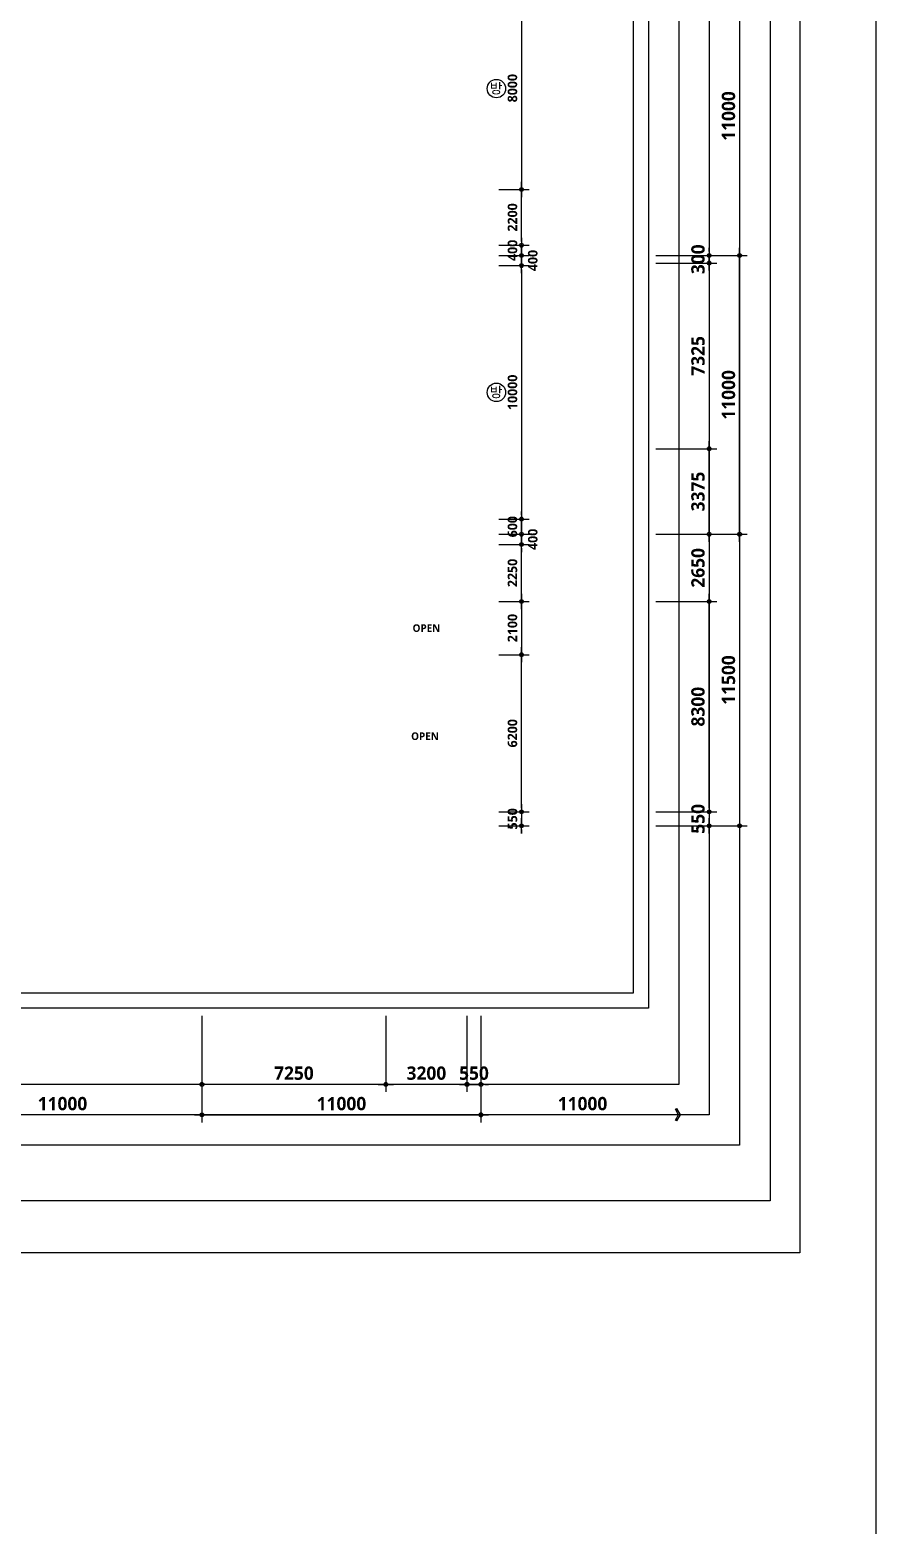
# Model space of a CAD drawing. Header units: millimetres. Extents: x -63924 to 190228206, y 0 to 456875599.
# Drawn here: x 55736 to 89100, y 761764 to 820748 of the extents above; entities that cross this region are included whole.
import ezdxf
from ezdxf.enums import TextEntityAlignment as Align

# ---------------------------------------------------------------- set-up
doc = ezdxf.new("R2010")
doc.units = ezdxf.units.MM
doc.header["$LTSCALE"] = 150
doc.header["$MEASUREMENT"] = 0
doc.header["$PDSIZE"] = -10
doc.layers.get('0').update_dxf_attribs({"linetype": 'CONTINUOUS'})
doc.layers.get('Defpoints').update_dxf_attribs({"color": 153, "linetype": 'CONTINUOUS'})
for name, color, linetype in [('A-ANNO-DIM', 4, 'CONTINUOUS'), ('A-ANNO-SYMB', 7, 'CONTINUOUS'), ('A-ANNO-TEXT1', 7, 'CONTINUOUS'), ('A-ANNO-TITL', 7, 'CONTINUOUS'), ('A-ST-AXIS-DIM', 7, 'CONTINUOUS')]:
    doc.layers.add(name, color=color, linetype=linetype)
for name, color, linetype, plot in [('Defpoint', 161, 'CONTINUOUS', False), ('G(그리드1)', 185, 'CONTINUOUS', False), ('G(그리드2)', 235, 'CONTINUOUS', False)]:
    doc.layers.add(name, color=color, linetype=linetype, plot=plot)
doc.styles.add('2020음성 1차', font='')
doc.styles.add('SH_대대리576', font='')
doc.styles.add('SH_진천_나눔', font='')
doc.styles.get('2020음성 1차').set_extended_font_data('NanumGothic', bold=True)
doc.styles.get('SH_대대리576').set_extended_font_data('NanumGothic', bold=True)
doc.styles.get('SH_진천_나눔').set_extended_font_data('NanumGothic', bold=True)
doc.dimstyles.new('SHP 300', dxfattribs={"dimscale": 150, "dimtxt": 3.5, "dimasz": 1, "dimexe": 2, "dimexo": 2, "dimgap": 1, "dimtad": 1, "dimdec": 0, "dimzin": 0, "dimdsep": 46, "dimtxsty": 'SH_대대리576', "dimblk": 'DIMDOT', "dimcen": 0.09, "dimclrt": 3, "dimadec": 0, "dimazin": 1, "dimtfac": 1, "dimtdec": 0, "dimtix": 1, "dimtmove": 2, "dimatfit": 0, "dimldrblk": 'DIMDOT', "dimfxl": 1, "dimtolj": 1, "dimtzin": 0, "dimarcsym": 0})
doc.dimstyles.new('SHP300내부', dxfattribs={"dimscale": 150, "dimtxt": 2.5, "dimasz": 1, "dimexe": 2, "dimexo": 2, "dimgap": 1, "dimtad": 1, "dimdec": 0, "dimzin": 0, "dimdsep": 46, "dimtxsty": 'SH_대대리576', "dimblk": 'DIMDOT', "dimcen": 0.09, "dimclrd": 256, "dimclre": 256, "dimclrt": 3, "dimadec": 0, "dimazin": 1, "dimtfac": 1, "dimtdec": 0, "dimtix": 1, "dimtmove": 2, "dimatfit": 0, "dimldrblk": 'DIMDOT', "dimfxl": 1, "dimtolj": 1, "dimtzin": 0, "dimlwd": -1, "dimlwe": -1, "dimarcsym": 0})

# ---------------------------------------------------------------- blocks, each defined once
blk = doc.blocks.new('DIMDOT')
at = {"color": 0}
blk.add_line((-2, 0), (2, 0), dxfattribs=at)
for radius in [0.5, 0.25]:
    blk.add_circle((0, 0), radius, dxfattribs=at)
blk = doc.blocks.new('*D1522')
at = {"layer": 'A-ST-AXIS-DIM', "color": 0, "lineweight": -2, "transparency": 16777216}
for p, q in [((51520, 781850), (51520, 777650)), ((62520, 781850), (62520, 777650)), ((62370, 777950), (51670, 777950))]:
    blk.add_line(p, q, dxfattribs=at)
at = {"layer": 'Defpoints', "color": 0, "transparency": 16777216}
for p in [(51520, 782150), (62520, 782150), (51520, 777950)]:
    blk.add_point(p, dxfattribs=at)
at = {"layer": 'A-ST-AXIS-DIM', "color": 0, "linetype": 'ByBlock', "lineweight": -2, "transparency": 16777216, "xscale": 150, "yscale": 150, "zscale": 150, "rotation": 180}
blk.add_blockref('DIMDOT', (51520, 777950), dxfattribs=at)
at = {"layer": 'A-ST-AXIS-DIM', "color": 0, "linetype": 'ByBlock', "lineweight": -2, "transparency": 16777216, "xscale": 150, "yscale": 150, "zscale": 150}
blk.add_blockref('DIMDOT', (62520, 777950), dxfattribs=at)
at = {"layer": 'A-ST-AXIS-DIM', "color": 3, "transparency": 16777216, "insert": (57020, 778388), "char_height": 525, "attachment_point": 5, "style": 'SH_대대리576'}
blk.add_mtext('\\A1;11000', dxfattribs=at)
blk = doc.blocks.new('*D1523')
at = {"layer": 'A-ST-AXIS-DIM', "color": 0, "lineweight": -2, "transparency": 16777216}
for p, q in [((62520, 781850), (62520, 777650)), ((73520, 781850), (73520, 777650)), ((62670, 777950), (73370, 777950))]:
    blk.add_line(p, q, dxfattribs=at)
at = {"layer": 'Defpoints', "color": 0, "transparency": 16777216}
for p in [(62520, 782150), (73520, 782150), (73520, 777950)]:
    blk.add_point(p, dxfattribs=at)
at = {"layer": 'A-ST-AXIS-DIM', "color": 0, "linetype": 'ByBlock', "lineweight": -2, "transparency": 16777216, "xscale": 150, "yscale": 150, "zscale": 150, "rotation": 180}
blk.add_blockref('DIMDOT', (62520, 777950), dxfattribs=at)
at = {"layer": 'A-ST-AXIS-DIM', "color": 0, "linetype": 'ByBlock', "lineweight": -2, "transparency": 16777216, "xscale": 150, "yscale": 150, "zscale": 150}
blk.add_blockref('DIMDOT', (73520, 777950), dxfattribs=at)
at = {"layer": 'A-ST-AXIS-DIM', "color": 3, "transparency": 16777216, "insert": (68020, 778388), "char_height": 525, "attachment_point": 5, "style": 'SH_대대리576'}
blk.add_mtext('\\A1;11000', dxfattribs=at)
blk = doc.blocks.new('*D1524')
at = {"layer": 'A-ST-AXIS-DIM', "color": 0, "lineweight": -2, "transparency": 16777216}
for p, q in [((72970, 781850), (72970, 778850)), ((73520, 781850), (73520, 778850)), ((72820, 779150), (72670, 779150)), ((72970, 779150), (73520, 779150)), ((73670, 779150), (73820, 779150))]:
    blk.add_line(p, q, dxfattribs=at)
at = {"layer": 'Defpoints', "color": 0, "transparency": 16777216}
for p in [(72970, 782150), (73520, 782150), (73520, 779150)]:
    blk.add_point(p, dxfattribs=at)
at = {"layer": 'A-ST-AXIS-DIM', "color": 0, "linetype": 'ByBlock', "lineweight": -2, "transparency": 16777216, "xscale": 150, "yscale": 150, "zscale": 150}
blk.add_blockref('DIMDOT', (72970, 779150), dxfattribs=at)
at = {"layer": 'A-ST-AXIS-DIM', "color": 0, "linetype": 'ByBlock', "lineweight": -2, "transparency": 16777216, "xscale": 150, "yscale": 150, "zscale": 150, "rotation": 180}
blk.add_blockref('DIMDOT', (73520, 779150), dxfattribs=at)
at = {"layer": 'A-ST-AXIS-DIM', "color": 3, "transparency": 16777216, "insert": (73245, 779589), "char_height": 525, "attachment_point": 5, "style": 'SH_대대리576'}
blk.add_mtext('\\A1;550', dxfattribs=at)
blk = doc.blocks.new('*D1525')
at = {"layer": 'A-ST-AXIS-DIM', "color": 0, "lineweight": -2, "transparency": 16777216}
for p, q in [((69770, 781850), (69770, 778850)), ((72970, 781850), (72970, 778850)), ((72820, 779150), (69920, 779150))]:
    blk.add_line(p, q, dxfattribs=at)
at = {"layer": 'Defpoints', "color": 0, "transparency": 16777216}
for p in [(69770, 782150), (72970, 782150), (69770, 779150)]:
    blk.add_point(p, dxfattribs=at)
at = {"layer": 'A-ST-AXIS-DIM', "color": 0, "linetype": 'ByBlock', "lineweight": -2, "transparency": 16777216, "xscale": 150, "yscale": 150, "zscale": 150, "rotation": 180}
blk.add_blockref('DIMDOT', (69770, 779150), dxfattribs=at)
at = {"layer": 'A-ST-AXIS-DIM', "color": 0, "linetype": 'ByBlock', "lineweight": -2, "transparency": 16777216, "xscale": 150, "yscale": 150, "zscale": 150}
blk.add_blockref('DIMDOT', (72970, 779150), dxfattribs=at)
at = {"layer": 'A-ST-AXIS-DIM', "color": 3, "transparency": 16777216, "insert": (71370, 779590), "char_height": 525, "attachment_point": 5, "style": 'SH_대대리576'}
blk.add_mtext('\\A1;3200', dxfattribs=at)
blk = doc.blocks.new('*D1530')
at = {"layer": 'A-ST-AXIS-DIM', "color": 0, "lineweight": -2, "transparency": 16777216}
for p, q in [((62520, 781850), (62520, 778850)), ((69770, 781850), (69770, 778850)), ((69620, 779150), (62670, 779150))]:
    blk.add_line(p, q, dxfattribs=at)
at = {"layer": 'Defpoints', "color": 0, "transparency": 16777216}
for p in [(62520, 782150), (69770, 782150), (62520, 779150)]:
    blk.add_point(p, dxfattribs=at)
at = {"layer": 'A-ST-AXIS-DIM', "color": 0, "linetype": 'ByBlock', "lineweight": -2, "transparency": 16777216, "xscale": 150, "yscale": 150, "zscale": 150, "rotation": 180}
blk.add_blockref('DIMDOT', (62520, 779150), dxfattribs=at)
at = {"layer": 'A-ST-AXIS-DIM', "color": 0, "linetype": 'ByBlock', "lineweight": -2, "transparency": 16777216, "xscale": 150, "yscale": 150, "zscale": 150}
blk.add_blockref('DIMDOT', (69770, 779150), dxfattribs=at)
at = {"layer": 'A-ST-AXIS-DIM', "color": 3, "transparency": 16777216, "insert": (66145, 779589), "char_height": 525, "attachment_point": 5, "style": 'SH_대대리576'}
blk.add_mtext('\\A1;7250', dxfattribs=at)
blk = doc.blocks.new('*D1531')
at = {"layer": 'A-ST-AXIS-DIM', "color": 0, "lineweight": -2, "transparency": 16777216}
for p, q in [((80420, 800850), (84020, 800850)), ((83720, 800700), (83720, 789500)), ((80420, 789350), (84020, 789350))]:
    blk.add_line(p, q, dxfattribs=at)
at = {"layer": 'Defpoints', "color": 0, "transparency": 16777216}
for p in [(80120, 800850), (80120, 789350), (83720, 789350)]:
    blk.add_point(p, dxfattribs=at)
at = {"layer": 'A-ST-AXIS-DIM', "color": 0, "linetype": 'ByBlock', "lineweight": -2, "transparency": 16777216, "xscale": 150, "yscale": 150, "zscale": 150}
for p, rotation in [((83720, 800850), 90), ((83720, 789350), 270)]:
    blk.add_blockref('DIMDOT', p, dxfattribs=dict(at, rotation=rotation))
at = {"layer": 'A-ST-AXIS-DIM', "color": 3, "transparency": 16777216, "insert": (83281, 795100), "char_height": 525, "attachment_point": 5, "rotation": 90, "style": 'SH_대대리576'}
blk.add_mtext('\\A1;11500', dxfattribs=at)
blk = doc.blocks.new('*D1532')
at = {"layer": 'A-ST-AXIS-DIM', "color": 0, "lineweight": -2, "transparency": 16777216}
for p, q in [((80420, 811850), (84020, 811850)), ((83720, 801000), (83720, 811700)), ((80420, 800850), (84020, 800850))]:
    blk.add_line(p, q, dxfattribs=at)
at = {"layer": 'Defpoints', "color": 0, "transparency": 16777216}
for p in [(80120, 811850), (83720, 811850), (80120, 800850)]:
    blk.add_point(p, dxfattribs=at)
at = {"layer": 'A-ST-AXIS-DIM', "color": 0, "linetype": 'ByBlock', "lineweight": -2, "transparency": 16777216, "xscale": 150, "yscale": 150, "zscale": 150}
for p, rotation in [((83720, 811850), 90), ((83720, 800850), 270)]:
    blk.add_blockref('DIMDOT', p, dxfattribs=dict(at, rotation=rotation))
at = {"layer": 'A-ST-AXIS-DIM', "color": 3, "transparency": 16777216, "insert": (83282, 806350), "char_height": 525, "attachment_point": 5, "rotation": 90, "style": 'SH_대대리576'}
blk.add_mtext('\\A1;11000', dxfattribs=at)
blk = doc.blocks.new('*D1533')
at = {"layer": 'A-ST-AXIS-DIM', "color": 0, "lineweight": -2, "transparency": 16777216}
for p, q in [((80420, 822850), (84020, 822850)), ((83720, 822700), (83720, 812000)), ((80420, 811850), (84020, 811850))]:
    blk.add_line(p, q, dxfattribs=at)
at = {"layer": 'Defpoints', "color": 0, "transparency": 16777216}
for p in [(80120, 822850), (80120, 811850), (83720, 811850)]:
    blk.add_point(p, dxfattribs=at)
at = {"layer": 'A-ST-AXIS-DIM', "color": 0, "linetype": 'ByBlock', "lineweight": -2, "transparency": 16777216, "xscale": 150, "yscale": 150, "zscale": 150}
for p, rotation in [((83720, 822850), 90), ((83720, 811850), 270)]:
    blk.add_blockref('DIMDOT', p, dxfattribs=dict(at, rotation=rotation))
at = {"layer": 'A-ST-AXIS-DIM', "color": 3, "transparency": 16777216, "insert": (83282, 817350), "char_height": 525, "attachment_point": 5, "rotation": 90, "style": 'SH_대대리576'}
blk.add_mtext('\\A1;11000', dxfattribs=at)
blk = doc.blocks.new('*D1536')
at = {"layer": 'A-ST-AXIS-DIM', "color": 0, "lineweight": -2, "transparency": 16777216}
for p, q in [((80420, 789900), (82820, 789900)), ((82520, 790050), (82520, 790200)), ((82520, 789900), (82520, 789350)), ((80420, 789350), (82820, 789350)), ((82520, 789200), (82520, 789050))]:
    blk.add_line(p, q, dxfattribs=at)
at = {"layer": 'Defpoints', "color": 0, "transparency": 16777216}
for p in [(80120, 789900), (80120, 789350), (82520, 789350)]:
    blk.add_point(p, dxfattribs=at)
at = {"layer": 'A-ST-AXIS-DIM', "color": 0, "linetype": 'ByBlock', "lineweight": -2, "transparency": 16777216, "xscale": 150, "yscale": 150, "zscale": 150}
for p, rotation in [((82520, 789900), 270), ((82520, 789350), 90)]:
    blk.add_blockref('DIMDOT', p, dxfattribs=dict(at, rotation=rotation))
at = {"layer": 'A-ST-AXIS-DIM', "color": 3, "transparency": 16777216, "insert": (82081, 789625), "char_height": 525, "attachment_point": 5, "rotation": 90, "style": 'SH_대대리576'}
blk.add_mtext('\\A1;550', dxfattribs=at)
blk = doc.blocks.new('*D1537')
at = {"layer": 'A-ST-AXIS-DIM', "color": 0, "lineweight": -2, "transparency": 16777216}
for p, q in [((80420, 798200), (82820, 798200)), ((82520, 790050), (82520, 798050)), ((80420, 789900), (82820, 789900))]:
    blk.add_line(p, q, dxfattribs=at)
at = {"layer": 'Defpoints', "color": 0, "transparency": 16777216}
for p in [(80120, 798200), (82520, 798200), (80120, 789900)]:
    blk.add_point(p, dxfattribs=at)
at = {"layer": 'A-ST-AXIS-DIM', "color": 0, "linetype": 'ByBlock', "lineweight": -2, "transparency": 16777216, "xscale": 150, "yscale": 150, "zscale": 150}
for p, rotation in [((82520, 798200), 90), ((82520, 789900), 270)]:
    blk.add_blockref('DIMDOT', p, dxfattribs=dict(at, rotation=rotation))
at = {"layer": 'A-ST-AXIS-DIM', "color": 3, "transparency": 16777216, "insert": (82080, 794050), "char_height": 525, "attachment_point": 5, "rotation": 90, "style": 'SH_대대리576'}
blk.add_mtext('\\A1;8300', dxfattribs=at)
blk = doc.blocks.new('*D1538')
at = {"layer": 'A-ST-AXIS-DIM', "color": 0, "lineweight": -2, "transparency": 16777216}
for p, q in [((80420, 800850), (82820, 800850)), ((82520, 800700), (82520, 798350)), ((80420, 798200), (82820, 798200))]:
    blk.add_line(p, q, dxfattribs=at)
at = {"layer": 'Defpoints', "color": 0, "transparency": 16777216}
for p in [(80120, 800850), (80120, 798200), (82520, 798200)]:
    blk.add_point(p, dxfattribs=at)
at = {"layer": 'A-ST-AXIS-DIM', "color": 0, "linetype": 'ByBlock', "lineweight": -2, "transparency": 16777216, "xscale": 150, "yscale": 150, "zscale": 150}
for p, rotation in [((82520, 800850), 90), ((82520, 798200), 270)]:
    blk.add_blockref('DIMDOT', p, dxfattribs=dict(at, rotation=rotation))
at = {"layer": 'A-ST-AXIS-DIM', "color": 3, "transparency": 16777216, "insert": (82080, 799525), "char_height": 525, "attachment_point": 5, "rotation": 90, "style": 'SH_대대리576'}
blk.add_mtext('\\A1;2650', dxfattribs=at)
blk = doc.blocks.new('*D1542')
at = {"layer": 'A-ST-AXIS-DIM', "color": 0, "lineweight": -2, "transparency": 16777216}
for p, q in [((80420, 804225), (82820, 804225)), ((82520, 801000), (82520, 804075)), ((80420, 800850), (82820, 800850))]:
    blk.add_line(p, q, dxfattribs=at)
at = {"layer": 'Defpoints', "color": 0, "transparency": 16777216}
for p in [(80120, 804225), (82520, 804225), (80120, 800850)]:
    blk.add_point(p, dxfattribs=at)
at = {"layer": 'A-ST-AXIS-DIM', "color": 0, "linetype": 'ByBlock', "lineweight": -2, "transparency": 16777216, "xscale": 150, "yscale": 150, "zscale": 150}
for p, rotation in [((82520, 804225), 90), ((82520, 800850), 270)]:
    blk.add_blockref('DIMDOT', p, dxfattribs=dict(at, rotation=rotation))
at = {"layer": 'A-ST-AXIS-DIM', "color": 3, "transparency": 16777216, "insert": (82080.28054, 802537.5), "char_height": 525, "attachment_point": 5, "rotation": 90, "style": 'SH_대대리576'}
blk.add_mtext('\\A1;3375', dxfattribs=at)
blk = doc.blocks.new('*D1543')
at = {"layer": 'A-ST-AXIS-DIM', "color": 0, "lineweight": -2, "transparency": 16777216}
for p, q in [((80420, 811550), (82820, 811550)), ((82520, 811400), (82520, 804375)), ((80420, 804225), (82820, 804225))]:
    blk.add_line(p, q, dxfattribs=at)
at = {"layer": 'Defpoints', "color": 0, "transparency": 16777216}
for p in [(80120, 811550), (80120, 804225), (82520, 804225)]:
    blk.add_point(p, dxfattribs=at)
at = {"layer": 'A-ST-AXIS-DIM', "color": 0, "linetype": 'ByBlock', "lineweight": -2, "transparency": 16777216, "xscale": 150, "yscale": 150, "zscale": 150}
for p, rotation in [((82520, 811550), 90), ((82520, 804225), 270)]:
    blk.add_blockref('DIMDOT', p, dxfattribs=dict(at, rotation=rotation))
at = {"layer": 'A-ST-AXIS-DIM', "color": 3, "transparency": 16777216, "insert": (82080.28054, 807887.5), "char_height": 525, "attachment_point": 5, "rotation": 90, "style": 'SH_대대리576'}
blk.add_mtext('\\A1;7325', dxfattribs=at)
blk = doc.blocks.new('*D1544')
at = {"layer": 'A-ST-AXIS-DIM', "color": 0, "lineweight": -2, "transparency": 16777216}
for p, q in [((80420, 811850), (82820, 811850)), ((82520, 812000), (82520, 812150)), ((82520, 811550), (82520, 811850)), ((80420, 811550), (82820, 811550)), ((82520, 811400), (82520, 811250))]:
    blk.add_line(p, q, dxfattribs=at)
at = {"layer": 'Defpoints', "color": 0, "transparency": 16777216}
for p in [(80120, 811850), (82520, 811850), (80120, 811550)]:
    blk.add_point(p, dxfattribs=at)
at = {"layer": 'A-ST-AXIS-DIM', "color": 0, "linetype": 'ByBlock', "lineweight": -2, "transparency": 16777216, "xscale": 150, "yscale": 150, "zscale": 150}
for p, rotation in [((82520, 811850), 270), ((82520, 811550), 90)]:
    blk.add_blockref('DIMDOT', p, dxfattribs=dict(at, rotation=rotation))
at = {"layer": 'A-ST-AXIS-DIM', "color": 3, "transparency": 16777216, "insert": (82080.28054, 811700), "char_height": 525, "attachment_point": 5, "rotation": 90, "style": 'SH_대대리576'}
blk.add_mtext('\\A1;300', dxfattribs=at)
blk = doc.blocks.new('*D1606')
at = {"layer": 'A-ANNO-DIM', "transparency": 16777216}
for p, q in [((74220, 798200), (75420, 798200)), ((75120, 798050), (75120, 796250)), ((74220, 796100), (75420, 796100))]:
    blk.add_line(p, q, dxfattribs=at)
at = {"layer": 'Defpoints', "color": 0, "transparency": 16777216}
for p in [(73920, 798200), (73920, 796100), (75120, 796100)]:
    blk.add_point(p, dxfattribs=at)
at = {"layer": 'A-ANNO-DIM', "linetype": 'ByBlock', "transparency": 16777216, "xscale": 150, "yscale": 150, "zscale": 150}
for p, rotation in [((75120, 798200), 90), ((75120, 796100), 270)]:
    blk.add_blockref('DIMDOT', p, dxfattribs=dict(at, rotation=rotation))
at = {"layer": 'A-ANNO-DIM', "color": 3, "transparency": 16777216, "insert": (74764, 797150), "char_height": 375, "attachment_point": 5, "rotation": 90, "style": 'SH_대대리576'}
blk.add_mtext('\\A1;2100', dxfattribs=at)
blk = doc.blocks.new('*D1607')
at = {"layer": 'A-ANNO-DIM', "transparency": 16777216}
for p, q in [((74220, 800450), (75420, 800450)), ((75120, 798350), (75120, 800300)), ((74220, 798200), (75420, 798200))]:
    blk.add_line(p, q, dxfattribs=at)
at = {"layer": 'Defpoints', "color": 0, "transparency": 16777216}
for p in [(73920, 800450), (75120, 800450), (73920, 798200)]:
    blk.add_point(p, dxfattribs=at)
at = {"layer": 'A-ANNO-DIM', "linetype": 'ByBlock', "transparency": 16777216, "xscale": 150, "yscale": 150, "zscale": 150}
for p, rotation in [((75120, 800450), 90), ((75120, 798200), 270)]:
    blk.add_blockref('DIMDOT', p, dxfattribs=dict(at, rotation=rotation))
at = {"layer": 'A-ANNO-DIM', "color": 3, "transparency": 16777216, "insert": (74763, 799325), "char_height": 375, "attachment_point": 5, "rotation": 90, "style": 'SH_대대리576'}
blk.add_mtext('\\A1;2250', dxfattribs=at)
blk = doc.blocks.new('*D1608')
at = {"layer": 'A-ANNO-DIM', "transparency": 16777216}
for p, q in [((74220, 796100), (75420, 796100)), ((75120, 790050), (75120, 795950)), ((74220, 789900), (75420, 789900))]:
    blk.add_line(p, q, dxfattribs=at)
at = {"layer": 'Defpoints', "color": 0, "transparency": 16777216}
for p in [(73920, 796100), (75120, 796100), (73920, 789900)]:
    blk.add_point(p, dxfattribs=at)
at = {"layer": 'A-ANNO-DIM', "linetype": 'ByBlock', "transparency": 16777216, "xscale": 150, "yscale": 150, "zscale": 150}
for p, rotation in [((75120, 796100), 90), ((75120, 789900), 270)]:
    blk.add_blockref('DIMDOT', p, dxfattribs=dict(at, rotation=rotation))
at = {"layer": 'A-ANNO-DIM', "color": 3, "transparency": 16777216, "insert": (74763, 793000), "char_height": 375, "attachment_point": 5, "rotation": 90, "style": 'SH_대대리576'}
blk.add_mtext('\\A1;6200', dxfattribs=at)
blk = doc.blocks.new('*D1609')
at = {"layer": 'A-ANNO-DIM', "transparency": 16777216}
for p, q in [((74220, 789900), (75420, 789900)), ((75120, 790050), (75120, 790200)), ((75120, 789900), (75120, 789350)), ((74220, 789350), (75420, 789350)), ((75120, 789200), (75120, 789050))]:
    blk.add_line(p, q, dxfattribs=at)
at = {"layer": 'Defpoints', "color": 0, "transparency": 16777216}
for p in [(73920, 789900), (73920, 789350), (75120, 789350)]:
    blk.add_point(p, dxfattribs=at)
at = {"layer": 'A-ANNO-DIM', "linetype": 'ByBlock', "transparency": 16777216, "xscale": 150, "yscale": 150, "zscale": 150}
for p, rotation in [((75120, 789900), 270), ((75120, 789350), 90)]:
    blk.add_blockref('DIMDOT', p, dxfattribs=dict(at, rotation=rotation))
at = {"layer": 'A-ANNO-DIM', "color": 3, "transparency": 16777216, "insert": (74764, 789625), "char_height": 375, "attachment_point": 5, "rotation": 90, "style": 'SH_대대리576'}
blk.add_mtext('\\A1;550', dxfattribs=at)
blk = doc.blocks.new('방화스크린 TEXT100')
at = {"layer": 'A-ANNO-SYMB'}
blk.add_circle((0, 0), 243, dxfattribs=at)
at = {"layer": 'A-ANNO-TITL', "style": '2020음성 1차'}
blk.add_text('방', height=267, dxfattribs=at).set_placement((-7, 7), align=Align.MIDDLE_CENTER)
blk = doc.blocks.new('*D2288')
at = {"layer": 'A-ANNO-DIM', "transparency": 16777216}
for p, q in [((75120, 801000), (75120, 801150)), ((74220, 800850), (75420, 800850)), ((74220, 800450), (75420, 800450)), ((75120, 800850), (75120, 800450)), ((75120, 800300), (75120, 800150))]:
    blk.add_line(p, q, dxfattribs=at)
at = {"layer": 'Defpoints', "color": 0, "transparency": 16777216}
for p in [(73920, 800850), (73920, 800450), (75120, 800450)]:
    blk.add_point(p, dxfattribs=at)
at = {"layer": 'A-ANNO-DIM', "linetype": 'ByBlock', "transparency": 16777216, "xscale": 150, "yscale": 150, "zscale": 150}
for p, rotation in [((75120, 800850), 270), ((75120, 800450), 90)]:
    blk.add_blockref('DIMDOT', p, dxfattribs=dict(at, rotation=rotation))
at = {"layer": 'A-ANNO-DIM', "color": 3, "transparency": 16777216, "insert": (75564, 800650), "char_height": 375, "attachment_point": 5, "rotation": 90, "style": 'SH_대대리576'}
blk.add_mtext('\\A1;400', dxfattribs=at)
blk = doc.blocks.new('*D2289')
at = {"layer": 'A-ANNO-DIM', "transparency": 16777216}
for p, q in [((75120, 801600), (75120, 801750)), ((74220, 801450), (75420, 801450)), ((75120, 800850), (75120, 801450)), ((74220, 800850), (75420, 800850)), ((75120, 800700), (75120, 800550))]:
    blk.add_line(p, q, dxfattribs=at)
at = {"layer": 'Defpoints', "color": 0, "transparency": 16777216}
for p in [(73920, 801450), (75120, 801450), (73920, 800850)]:
    blk.add_point(p, dxfattribs=at)
at = {"layer": 'A-ANNO-DIM', "linetype": 'ByBlock', "transparency": 16777216, "xscale": 150, "yscale": 150, "zscale": 150}
for p, rotation in [((75120, 801450), 270), ((75120, 800850), 90)]:
    blk.add_blockref('DIMDOT', p, dxfattribs=dict(at, rotation=rotation))
at = {"layer": 'A-ANNO-DIM', "color": 3, "transparency": 16777216, "insert": (74763, 801150), "char_height": 375, "attachment_point": 5, "rotation": 90, "style": 'SH_대대리576'}
blk.add_mtext('\\A1;600', dxfattribs=at)
blk = doc.blocks.new('*D2290')
at = {"layer": 'A-ANNO-DIM', "transparency": 16777216}
for p, q in [((74220, 811450), (75420, 811450)), ((75120, 811300), (75120, 801600)), ((74220, 801450), (75420, 801450))]:
    blk.add_line(p, q, dxfattribs=at)
at = {"layer": 'Defpoints', "color": 0, "transparency": 16777216}
for p in [(73920, 811450), (73920, 801450), (75120, 801450)]:
    blk.add_point(p, dxfattribs=at)
at = {"layer": 'A-ANNO-DIM', "linetype": 'ByBlock', "transparency": 16777216, "xscale": 150, "yscale": 150, "zscale": 150}
for p, rotation in [((75120, 811450), 90), ((75120, 801450), 270)]:
    blk.add_blockref('DIMDOT', p, dxfattribs=dict(at, rotation=rotation))
at = {"layer": 'A-ANNO-DIM', "color": 3, "transparency": 16777216, "insert": (74764, 806450), "char_height": 375, "attachment_point": 5, "rotation": 90, "style": 'SH_대대리576'}
blk.add_mtext('\\A1;10000', dxfattribs=at)
blk = doc.blocks.new('*D2291')
at = {"layer": 'A-ANNO-DIM', "transparency": 16777216}
for p, q in [((74220, 811850), (75420, 811850)), ((75120, 812000), (75120, 812150)), ((75120, 811450), (75120, 811850)), ((74220, 811450), (75420, 811450)), ((75120, 811300), (75120, 811150))]:
    blk.add_line(p, q, dxfattribs=at)
at = {"layer": 'Defpoints', "color": 0, "transparency": 16777216}
for p in [(73920, 811850), (75120, 811850), (73920, 811450)]:
    blk.add_point(p, dxfattribs=at)
at = {"layer": 'A-ANNO-DIM', "linetype": 'ByBlock', "transparency": 16777216, "xscale": 150, "yscale": 150, "zscale": 150}
for p, rotation in [((75120, 811850), 270), ((75120, 811450), 90)]:
    blk.add_blockref('DIMDOT', p, dxfattribs=dict(at, rotation=rotation))
at = {"layer": 'A-ANNO-DIM', "color": 3, "transparency": 16777216, "insert": (75564, 811650), "char_height": 375, "attachment_point": 5, "rotation": 90, "style": 'SH_대대리576'}
blk.add_mtext('\\A1;400', dxfattribs=at)
blk = doc.blocks.new('*D2292')
at = {"layer": 'A-ANNO-DIM', "transparency": 16777216}
for p, q in [((74220, 812250), (75420, 812250)), ((75120, 812400), (75120, 812550)), ((75120, 812250), (75120, 811850)), ((74220, 811850), (75420, 811850)), ((75120, 811700), (75120, 811550))]:
    blk.add_line(p, q, dxfattribs=at)
at = {"layer": 'Defpoints', "color": 0, "transparency": 16777216}
for p in [(73920, 812250), (73920, 811850), (75120, 811850)]:
    blk.add_point(p, dxfattribs=at)
at = {"layer": 'A-ANNO-DIM', "linetype": 'ByBlock', "transparency": 16777216, "xscale": 150, "yscale": 150, "zscale": 150}
for p, rotation in [((75120, 812250), 270), ((75120, 811850), 90)]:
    blk.add_blockref('DIMDOT', p, dxfattribs=dict(at, rotation=rotation))
at = {"layer": 'A-ANNO-DIM', "color": 3, "transparency": 16777216, "insert": (74764, 812050), "char_height": 375, "attachment_point": 5, "rotation": 90, "style": 'SH_대대리576'}
blk.add_mtext('\\A1;400', dxfattribs=at)
blk = doc.blocks.new('*D2293')
at = {"layer": 'A-ANNO-DIM', "transparency": 16777216}
for p, q in [((74220, 814450), (75420, 814450)), ((75120, 812400), (75120, 814300)), ((74220, 812250), (75420, 812250))]:
    blk.add_line(p, q, dxfattribs=at)
at = {"layer": 'Defpoints', "color": 0, "transparency": 16777216}
for p in [(73920, 814450), (75120, 814450), (73920, 812250)]:
    blk.add_point(p, dxfattribs=at)
at = {"layer": 'A-ANNO-DIM', "linetype": 'ByBlock', "transparency": 16777216, "xscale": 150, "yscale": 150, "zscale": 150}
for p, rotation in [((75120, 814450), 90), ((75120, 812250), 270)]:
    blk.add_blockref('DIMDOT', p, dxfattribs=dict(at, rotation=rotation))
at = {"layer": 'A-ANNO-DIM', "color": 3, "transparency": 16777216, "insert": (74764, 813350), "char_height": 375, "attachment_point": 5, "rotation": 90, "style": 'SH_대대리576'}
blk.add_mtext('\\A1;2200', dxfattribs=at)
blk = doc.blocks.new('*D2294')
at = {"layer": 'A-ANNO-DIM', "transparency": 16777216}
for p, q in [((74220, 822450), (75420, 822450)), ((75120, 822300), (75120, 814600)), ((74220, 814450), (75420, 814450))]:
    blk.add_line(p, q, dxfattribs=at)
at = {"layer": 'Defpoints', "color": 0, "transparency": 16777216}
for p in [(73920, 822450), (73920, 814450), (75120, 814450)]:
    blk.add_point(p, dxfattribs=at)
at = {"layer": 'A-ANNO-DIM', "linetype": 'ByBlock', "transparency": 16777216, "xscale": 150, "yscale": 150, "zscale": 150}
for p, rotation in [((75120, 822450), 90), ((75120, 814450), 270)]:
    blk.add_blockref('DIMDOT', p, dxfattribs=dict(at, rotation=rotation))
at = {"layer": 'A-ANNO-DIM', "color": 3, "transparency": 16777216, "insert": (74763, 818450), "char_height": 375, "attachment_point": 5, "rotation": 90, "style": 'SH_대대리576'}
blk.add_mtext('\\A1;8000', dxfattribs=at)

msp = doc.modelspace()

# ---------------------------------------------------------------- linework, layer by layer
at = {"layer": 'A-ST-AXIS-DIM'}
msp.add_line((81380, 777950), (73670, 777950), dxfattribs=at)
at = {"layer": 'A-ST-AXIS-DIM', "linetype": 'Continuous'}
msp.add_lwpolyline([(81236.6, 777705.4), (81187.7, 777734.1), (81314.3, 777950), (81187.6, 778166), (81236.6, 778194.6), (81380, 777950)], close=True, dxfattribs=at)
msp.add_lwpolyline([(81236.6, 777705.4), (81187.7, 777734.1), (81314.3, 777950), (81187.6, 778166), (81236.6, 778194.6), (81380, 777950)], close=True, dxfattribs=at)
at = {"layer": 'Defpoint'}
for points in [[(0, 756000), (89100, 756000), (89100, 882000), (0, 882000)], [(3000, 879000), (86100, 879000), (86100, 772500), (3000, 772500)]]:
    msp.add_lwpolyline(points, close=True, dxfattribs=at)
at = {"layer": 'G(그리드1)'}
for points in [[(6120, 875950), (84920, 875950), (84920, 774550), (6120, 774550)], [(7320, 874750), (83720, 874750), (83720, 776750), (7320, 776750)], [(8520, 873550), (82520, 873550), (82520, 777950), (8520, 777950)], [(9720, 872350), (81320, 872350), (81320, 779150), (9720, 779150)], [(10920, 869350), (80120, 869350), (80120, 782150), (10920, 782150)]]:
    msp.add_lwpolyline(points, close=True, dxfattribs=at)
at = {"layer": 'G(그리드2)'}
msp.add_lwpolyline([(11520, 868750), (79520, 868750), (79520, 782750), (11520, 782750)], close=True, dxfattribs=at)

# ---------------------------------------------------------------- block references
at = {"xscale": 1.5, "yscale": 1.5, "zscale": 1.5}
for p in [(74130, 818431.7), (74130, 806448.8)]:
    msp.add_blockref('방화스크린 TEXT100', p, dxfattribs=at)
at = {"layer": 'A-ST-AXIS-DIM', "xscale": -150, "yscale": 150, "zscale": 150}
msp.add_blockref('DIMDOT', (73520, 777950), dxfattribs=at)

# ---------------------------------------------------------------- texts
at = {"layer": 'A-ANNO-TEXT1', "style": 'SH_진천_나눔'}
for p in [(71370, 797150), (71313.3, 792884.7)]:
    msp.add_text('OPEN', height=300, dxfattribs=at).set_placement(p, align=Align.MIDDLE)
at = {"layer": 'A-ST-AXIS-DIM', "color": 3, "insert": (77525, 778387.9), "char_height": 525, "attachment_point": 5, "style": 'SH_대대리576'}
msp.add_mtext('\\A1;11000', dxfattribs=at)

# ---------------------------------------------------------------- dimensions: what is measured, and where the dimension line sits
at = {"layer": 'A-ANNO-DIM'}
for base, p1, p2, angle, picture, middle in [((75120, 814450), (73920, 822450), (73920, 814450), 90, '*D2294', (74763.1, 818450)), ((75120, 814450), (73920, 812250), (73920, 814450), 270, '*D2293', (74763.9, 813350)), ((75120, 811850), (73920, 812250), (73920, 811850), 90, '*D2292', (74764.4, 812050)), ((75120, 801450), (73920, 811450), (73920, 801450), 90, '*D2290', (74764.4, 806450)), ((75120, 801450), (73920, 800850), (73920, 801450), 270, '*D2289', (74763.1, 801150)), ((75120, 800450), (73920, 798200), (73920, 800450), 270, '*D1607', (74763.3, 799325)), ((75120, 796100), (73920, 798200), (73920, 796100), 90, '*D1606', (74763.9, 797150)), ((75120, 796100), (73920, 789900), (73920, 796100), 270, '*D1608', (74763.1, 793000)), ((75120, 789350), (73920, 789900), (73920, 789350), 90, '*D1609', (74763.9, 789625))]:
    dim = msp.add_linear_dim(base=base, p1=p1, p2=p2, angle=angle, dimstyle='SHP300내부', dxfattribs=at)
    dim.commit()
    dim.dimension.update_dxf_attribs({"geometry": picture, "text_midpoint": middle})
for base, p1, p2, angle, picture, middle in [((75120, 811850), (73920, 811450), (73920, 811850), 270, '*D2291', (75564.4, 811650)), ((75120, 800450), (73920, 800850), (73920, 800450), 90, '*D2288', (75564.4, 800650))]:
    dim = msp.add_linear_dim(base=base, p1=p1, p2=p2, angle=angle, dimstyle='SHP300내부', dxfattribs=at)
    dim.commit()
    dim.dimension.update_dxf_attribs({"geometry": picture, "text_midpoint": middle, "dimtype": 160})
at = {"layer": 'A-ST-AXIS-DIM'}
for base, p1, p2, angle, picture, middle in [((83720, 811850), (80120, 822850), (80120, 811850), 90, '*D1533', (83282.1, 817350)), ((82520, 811850), (80120, 811550), (80120, 811850), 270, '*D1544', (82080.3, 811700)), ((83720, 811850), (80120, 800850), (80120, 811850), 270, '*D1532', (83282.1, 806350)), ((82520, 804225), (80120, 811550), (80120, 804225), 90, '*D1543', (82080.3, 807887.5)), ((82520, 804225), (80120, 800850), (80120, 804225), 270, '*D1542', (82080.3, 802537.5)), ((83720, 789350), (80120, 800850), (80120, 789350), 90, '*D1531', (83281.4, 795100)), ((82520, 798200), (80120, 800850), (80120, 798200), 90, '*D1538', (82080.3, 799525)), ((82520, 798200), (80120, 789900), (80120, 798200), 270, '*D1537', (82080.3, 794050)), ((82520, 789350), (80120, 789900), (80120, 789350), 90, '*D1536', (82081.4, 789625)), ((73520, 777950), (62520, 782150), (73520, 782150), 180, '*D1523', (68020, 778387.9)), ((73520, 779150), (72970, 782150), (73520, 782150), 180, '*D1524', (73245, 779588.6))]:
    dim = msp.add_linear_dim(base=base, p1=p1, p2=p2, angle=angle, dimstyle='SHP 300', override={"dimtxsty": 'SH_대대리576', "dimldrblk": 'DIMDOT'}, dxfattribs=at)
    dim.commit()
    dim.dimension.update_dxf_attribs({"geometry": picture, "text_midpoint": middle})
for base, p1, p2, picture, middle in [((51520, 777950), (62520, 782150), (51520, 782150), '*D1522', (57020, 778387.9)), ((62520, 779150), (69770, 782150), (62520, 782150), '*D1530', (66145, 779589.3)), ((69770, 779150), (72970, 782150), (69770, 782150), '*D1525', (71370, 779589.7))]:
    dim = msp.add_linear_dim(base=base, p1=p1, p2=p2, dimstyle='SHP 300', override={"dimtxsty": 'SH_대대리576', "dimldrblk": 'DIMDOT'}, dxfattribs=at)
    dim.commit()
    dim.dimension.update_dxf_attribs({"geometry": picture, "text_midpoint": middle})

doc.saveas('drawing.dxf')
